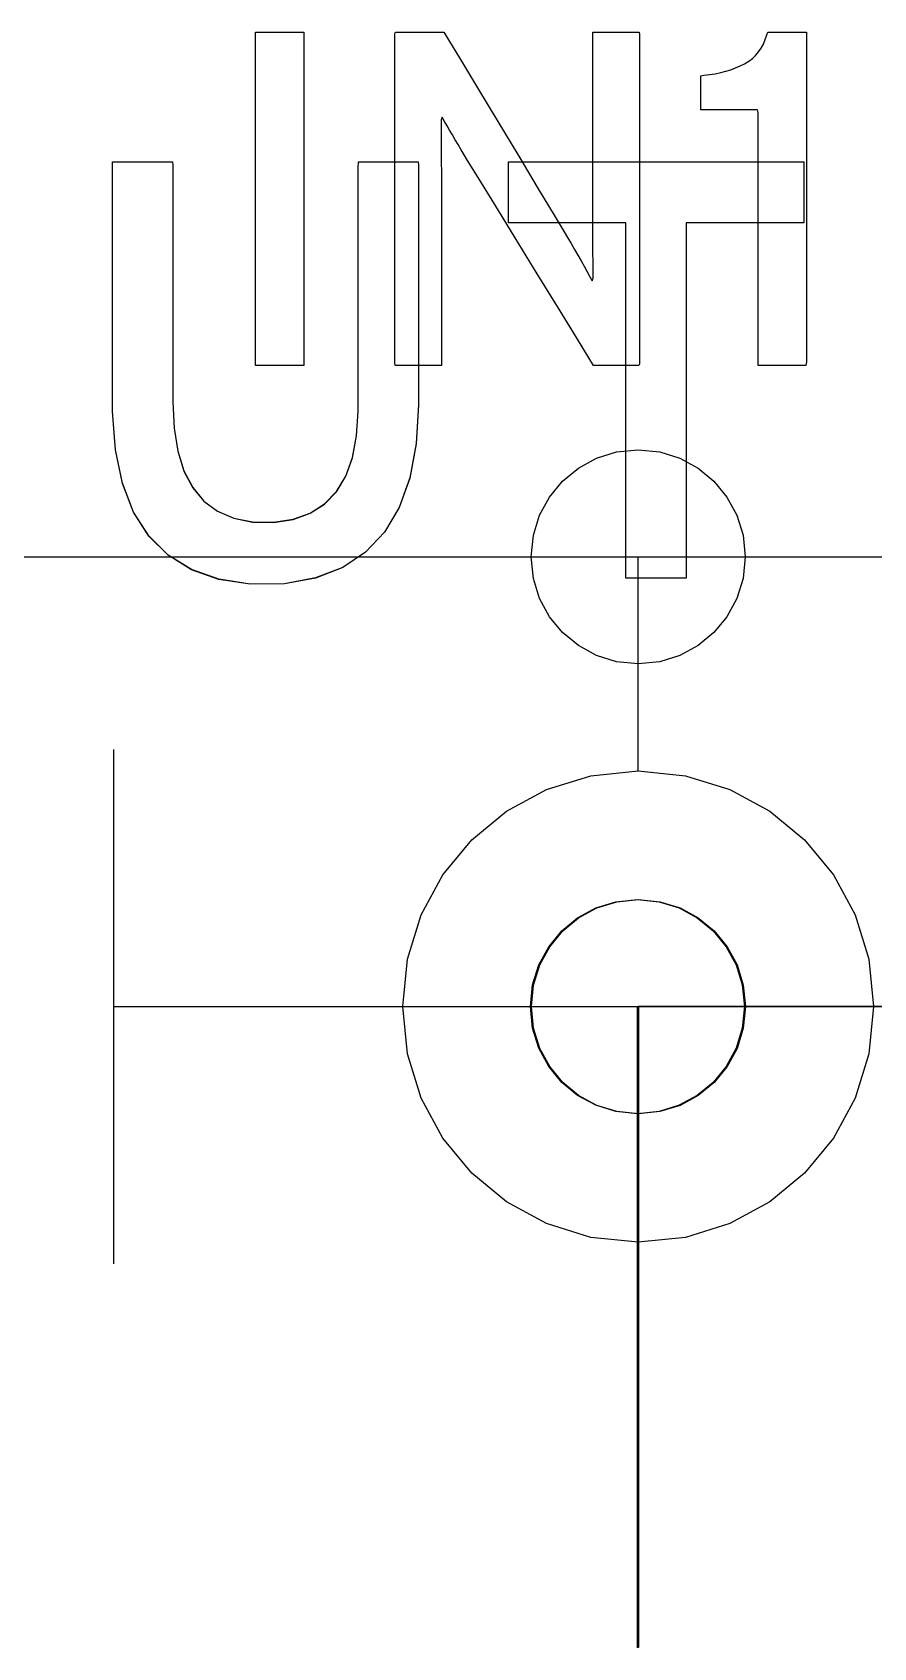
# Model space of a CAD drawing. Extents: x 1 to 47.7, y 0.2 to 35.
# Drawn here: x 36.1334 to 36.33, y 10.189 to 10.5661 of the extents above; entities that cross this region are included whole.
import ezdxf

# ---------------------------------------------------------------- set-up
doc = ezdxf.new("R2010")
doc.units = 0
doc.header["$MEASUREMENT"] = 0
for name, color, linetype in [('7_2___8__INDEPENDENT_INPUT', 7, 'CONTINUOUS'), ('7_3___8__OPTOISO_INDEPENDE', 7, 'CONTINUOUS'), ('7_4___24__OPTOISO_INDEPEND', 7, 'CONTINUOUS'), ('7_5___8__INDEPENDENT_INPUT', 7, 'CONTINUOUS'), ('7_6____8__INDEPENDENT_INPU', 7, 'CONTINUOUS'), ('7_7____8__OPTOISO_INDEPEND', 7, 'CONTINUOUS'), ('7_8____8__OPTOISO_INDEPEND', 7, 'CONTINUOUS')]:
    doc.layers.add(name, color=color, linetype=linetype)

msp = doc.modelspace()

# ---------------------------------------------------------------- linework, layer by layer
at = {"layer": '7_2___8__INDEPENDENT_INPUT'}
msp.add_lwpolyline([(36.3975, 10.33862), (36.275, 10.33862), (36.275, 10.18898)], dxfattribs=at)
at = {"layer": '7_3___8__OPTOISO_INDEPENDE'}
msp.add_lwpolyline([(36.3975, 10.33862), (36.275, 10.33862), (36.275, 10.18898)], dxfattribs=at)
at = {"layer": '7_4___24__OPTOISO_INDEPEND'}
for points in [[(36.18561, 10.48834), (36.18561, 10.56609), (36.19689, 10.56609), (36.19689, 10.48834), (36.18561, 10.48834)], [(35.97499, 10.39364), (35.97499, 10.44362), (36.27498, 10.44361)], [(36.27498, 10.39364), (36.27498, 10.44362), (36.57498, 10.44361)], [(36.27498, 10.28364), (36.27498, 10.18898)]]:
    msp.add_lwpolyline(points, dxfattribs=at)
for points in [[(36.26459, 10.48834), (36.2635, 10.49012), (36.26058, 10.49487), (36.25637, 10.5017), (36.25143, 10.50973), (36.24629, 10.51808), (36.2415, 10.52586), (36.23761, 10.53219), (36.23515, 10.53618), (36.23437, 10.53746), (36.23364, 10.53868), (36.23293, 10.53986), (36.23225, 10.54101), (36.23159, 10.54213), (36.23095, 10.54321), (36.23034, 10.54426), (36.22975, 10.54527), (36.22918, 10.54625), (36.22895, 10.54562), (36.22895, 10.54374), (36.22896, 10.54181), (36.22897, 10.53982), (36.22898, 10.53777), (36.229, 10.53567), (36.22901, 10.5335), (36.22903, 10.53127), (36.22905, 10.52898), (36.22906, 10.52755), (36.22906, 10.52393), (36.22906, 10.51849), (36.22906, 10.51195), (36.22906, 10.50504), (36.22906, 10.4985), (36.22906, 10.49305), (36.22906, 10.48944), (36.22905, 10.48834), (36.22854, 10.48834), (36.2274, 10.48834), (36.22581, 10.48834), (36.22399, 10.48834), (36.22212, 10.48834), (36.22041, 10.48834), (36.21905, 10.48834), (36.21825, 10.48834), (36.21811, 10.48889), (36.21811, 10.49393), (36.21811, 10.50309), (36.21811, 10.51498), (36.21811, 10.52817), (36.21811, 10.54126), (36.21811, 10.55285), (36.21811, 10.56151), (36.21811, 10.56584), (36.21833, 10.56609), (36.21927, 10.56609), (36.22076, 10.56609), (36.2226, 10.56609), (36.22457, 10.56609), (36.22646, 10.56609), (36.22807, 10.56609), (36.22919, 10.56609), (36.22961, 10.56609), (36.23066, 10.56436), (36.23345, 10.55974), (36.23746, 10.55309), (36.24217, 10.54527), (36.24708, 10.53715), (36.25164, 10.52958), (36.25536, 10.52342), (36.2577, 10.51954), (36.25849, 10.51821), (36.25933, 10.51677), (36.26014, 10.51537), (36.26091, 10.51403), (36.26165, 10.51274), (36.26235, 10.51149), (36.26302, 10.5103), (36.26365, 10.50916), (36.26425, 10.50806), (36.26448, 10.50869), (36.26446, 10.51061), (36.26444, 10.5126), (36.26442, 10.51463), (36.26441, 10.51672), (36.2644, 10.51887), (36.2644, 10.52107), (36.26439, 10.52332), (36.26439, 10.52563), (36.26439, 10.52705), (36.26439, 10.53065), (36.26439, 10.53607), (36.26439, 10.54259), (36.26439, 10.54946), (36.26439, 10.55598), (36.26439, 10.5614), (36.26439, 10.565), (36.2644, 10.56609), (36.26491, 10.56609), (36.26605, 10.56609), (36.26763, 10.56609), (36.26946, 10.56609), (36.27133, 10.56609), (36.27304, 10.56609), (36.2744, 10.56609), (36.2752, 10.56609), (36.27534, 10.56554), (36.27534, 10.5605), (36.27534, 10.55134), (36.27534, 10.53945), (36.27534, 10.52626), (36.27534, 10.51317), (36.27534, 10.50158), (36.27534, 10.49292), (36.27534, 10.48859), (36.27513, 10.48834), (36.27425, 10.48834), (36.27286, 10.48834), (36.27115, 10.48834), (36.26931, 10.48834), (36.26754, 10.48834), (36.26603, 10.48834), (36.26499, 10.48834)], [(36.30302, 10.48834), (36.30302, 10.49062), (36.30302, 10.49669), (36.30302, 10.50538), (36.30302, 10.51553), (36.30302, 10.52596), (36.30302, 10.53553), (36.30302, 10.54305), (36.30302, 10.54737), (36.30289, 10.54797), (36.30192, 10.54797), (36.30023, 10.54797), (36.29809, 10.54797), (36.29575, 10.54797), (36.29348, 10.54797), (36.29153, 10.54797), (36.29017, 10.54797), (36.28966, 10.54797), (36.28966, 10.54827), (36.28966, 10.54909), (36.28966, 10.55026), (36.28966, 10.55163), (36.28966, 10.55303), (36.28966, 10.55432), (36.28966, 10.55533), (36.28966, 10.55592), (36.29035, 10.55605), (36.2917, 10.55621), (36.29301, 10.55642), (36.29427, 10.55668), (36.29548, 10.55699), (36.29665, 10.55735), (36.29776, 10.55777), (36.29883, 10.55824), (36.29986, 10.55876), (36.30081, 10.55933), (36.30167, 10.55997), (36.30244, 10.56069), (36.30313, 10.5615), (36.30373, 10.56238), (36.30425, 10.56334), (36.30468, 10.56438), (36.30502, 10.5655), (36.30525, 10.56609), (36.30591, 10.56609), (36.30707, 10.56609), (36.30853, 10.56609), (36.31013, 10.56609), (36.31168, 10.56609), (36.31301, 10.56609), (36.31394, 10.56609), (36.31429, 10.56609), (36.31429, 10.56311), (36.31429, 10.5552), (36.31429, 10.54387), (36.31429, 10.53064), (36.31429, 10.51703), (36.31429, 10.50456), (36.31429, 10.49475), (36.31429, 10.48912), (36.31418, 10.48834), (36.31336, 10.48834), (36.31194, 10.48834), (36.31013, 10.48834), (36.30816, 10.48834), (36.30624, 10.48834), (36.3046, 10.48834), (36.30345, 10.48834)], [(36.29999, 10.44362), (36.29949, 10.43859), (36.29803, 10.43389), (36.29572, 10.42965), (36.29267, 10.42595), (36.28897, 10.4229), (36.28473, 10.42059), (36.28004, 10.41913), (36.27501, 10.41863), (36.26996, 10.41913), (36.26526, 10.42059), (36.26102, 10.4229), (36.25732, 10.42595), (36.25426, 10.42965), (36.25196, 10.43389), (36.25051, 10.43859), (36.25, 10.44362), (36.25051, 10.44866), (36.25196, 10.45335), (36.25426, 10.4576), (36.25732, 10.4613), (36.26102, 10.46435), (36.26526, 10.46666), (36.26996, 10.46811), (36.27501, 10.46862), (36.28004, 10.46811), (36.28473, 10.46666), (36.28897, 10.46435), (36.29267, 10.4613), (36.29572, 10.4576), (36.29803, 10.45335), (36.29949, 10.44866)], [(36.32999, 10.33866), (36.32888, 10.32757), (36.32568, 10.31724), (36.32061, 10.3079), (36.31389, 10.29976), (36.30575, 10.29304), (36.29641, 10.28797), (36.28608, 10.28476), (36.27498, 10.28364), (36.2639, 10.28476), (36.25357, 10.28797), (36.24423, 10.29304), (36.2361, 10.29976), (36.22938, 10.3079), (36.22432, 10.31724), (36.22111, 10.32757), (36.22, 10.33866), (36.22111, 10.34973), (36.22432, 10.36005), (36.22938, 10.36939), (36.2361, 10.37753), (36.24423, 10.38425), (36.25357, 10.38932), (36.2639, 10.39253), (36.27498, 10.39364), (36.28608, 10.39253), (36.29641, 10.38932), (36.30575, 10.38425), (36.31389, 10.37753), (36.32061, 10.36939), (36.32568, 10.36005), (36.32888, 10.34973)]]:
    msp.add_lwpolyline(points, close=True, dxfattribs=at)
at = {"layer": '7_5___8__INDEPENDENT_INPUT'}
for points in [[(36.2237, 10.47917), (36.22314, 10.47006), (36.22163, 10.46205), (36.21915, 10.45516), (36.21571, 10.44938), (36.21132, 10.44471), (36.20596, 10.44115), (36.19964, 10.43871), (36.19237, 10.43737), (36.18434, 10.43725), (36.177, 10.4384), (36.17061, 10.44065), (36.16516, 10.44402), (36.16067, 10.44851), (36.15712, 10.4541), (36.15453, 10.46081), (36.15289, 10.46863), (36.15219, 10.47757), (36.15217, 10.48086), (36.15217, 10.48587), (36.15217, 10.49352), (36.15217, 10.50278), (36.15217, 10.51256), (36.15217, 10.52182), (36.15217, 10.52948), (36.15217, 10.53448), (36.15219, 10.53585), (36.15291, 10.53585), (36.15446, 10.53585), (36.15657, 10.53585), (36.15897, 10.53585), (36.16139, 10.53585), (36.16358, 10.53585), (36.16526, 10.53585), (36.16617, 10.53585), (36.16626, 10.53507), (36.16626, 10.53075), (36.16626, 10.52359), (36.16626, 10.51463), (36.16626, 10.50492), (36.16626, 10.49554), (36.16626, 10.48753), (36.16626, 10.48195), (36.16626, 10.47985), (36.16655, 10.47371), (36.16742, 10.46832), (36.16888, 10.46368), (36.17092, 10.45979), (36.17354, 10.45666), (36.17674, 10.45428), (36.18053, 10.45265), (36.1849, 10.45178), (36.18979, 10.45169), (36.19436, 10.45239), (36.19833, 10.45382), (36.2017, 10.45597), (36.20448, 10.45886), (36.20666, 10.46247), (36.20824, 10.4668), (36.20922, 10.47187), (36.2096, 10.47766), (36.20961, 10.48029), (36.20961, 10.48534), (36.20961, 10.49308), (36.20961, 10.50243), (36.20961, 10.51232), (36.20961, 10.52167), (36.20961, 10.52941), (36.20961, 10.53446), (36.20963, 10.53585), (36.21035, 10.53585), (36.2119, 10.53585), (36.21401, 10.53585), (36.21641, 10.53585), (36.21883, 10.53585), (36.22102, 10.53585), (36.2227, 10.53585), (36.22361, 10.53585), (36.2237, 10.53506), (36.2237, 10.53069), (36.2237, 10.52344), (36.2237, 10.51437), (36.2237, 10.50455), (36.2237, 10.49505), (36.2237, 10.48694), (36.2237, 10.48129)], [(36.29983, 10.33865), (36.29932, 10.33361), (36.29786, 10.32891), (36.29556, 10.32466), (36.2925, 10.32095), (36.2888, 10.3179), (36.28455, 10.31559), (36.27986, 10.31413), (36.27482, 10.31363), (36.26978, 10.31413), (36.26509, 10.31559), (36.26085, 10.3179), (36.25715, 10.32095), (36.2541, 10.32466), (36.2518, 10.32891), (36.25034, 10.33361), (36.24983, 10.33865), (36.25034, 10.34369), (36.2518, 10.34838), (36.2541, 10.35262), (36.25715, 10.35632), (36.26085, 10.35937), (36.26509, 10.36167), (36.26978, 10.36313), (36.27482, 10.36363), (36.27986, 10.36313), (36.28455, 10.36167), (36.2888, 10.35937), (36.2925, 10.35632), (36.29556, 10.35262), (36.29786, 10.34838), (36.29932, 10.34369)]]:
    msp.add_lwpolyline(points, close=True, dxfattribs=at)
for points in [[(36.28623, 10.52161), (36.28623, 10.43867), (36.27214, 10.43867), (36.27214, 10.52161), (36.24467, 10.52161), (36.24467, 10.53585), (36.31372, 10.53585), (36.31372, 10.52161), (36.28623, 10.52161)], [(36.15242, 10.39864), (36.15242, 10.27863)], [(36.27485, 10.18897), (36.27485, 10.33864), (36.34481, 10.33864), (36.36483, 10.37988), (36.39483, 10.29738), (36.42486, 10.37988), (36.45486, 10.29738), (36.48489, 10.37988), (36.51489, 10.29738), (36.53491, 10.33864), (36.57498, 10.33864), (36.57498, 10.18897)], [(36.15242, 10.33864), (36.27485, 10.33864), (36.27485, 10.18897)]]:
    msp.add_lwpolyline(points, dxfattribs=at)
at = {"layer": '7_6____8__INDEPENDENT_INPU'}
msp.add_lwpolyline([(36.3975, 10.33862), (36.275, 10.33862), (36.275, 10.18898)], dxfattribs=at)
at = {"layer": '7_7____8__OPTOISO_INDEPEND'}
msp.add_lwpolyline([(36.3975, 10.33862), (36.275, 10.33862), (36.275, 10.18898)], dxfattribs=at)
at = {"layer": '7_8____8__OPTOISO_INDEPEND'}
for points in [[(36.2237, 10.47915), (36.22314, 10.47004), (36.22163, 10.46203), (36.21915, 10.45514), (36.21571, 10.44936), (36.21132, 10.44469), (36.20596, 10.44113), (36.19964, 10.43869), (36.19237, 10.43735), (36.18434, 10.43723), (36.177, 10.43838), (36.17061, 10.44063), (36.16516, 10.444), (36.16067, 10.44849), (36.15712, 10.45408), (36.15453, 10.46079), (36.15289, 10.46861), (36.15219, 10.47755), (36.15217, 10.48084), (36.15217, 10.48584), (36.15217, 10.4935), (36.15217, 10.50276), (36.15217, 10.51254), (36.15217, 10.5218), (36.15217, 10.52945), (36.15217, 10.53446), (36.15219, 10.53583), (36.15291, 10.53583), (36.15446, 10.53583), (36.15657, 10.53583), (36.15897, 10.53583), (36.16139, 10.53583), (36.16358, 10.53583), (36.16526, 10.53583), (36.16617, 10.53583), (36.16626, 10.53505), (36.16626, 10.53073), (36.16626, 10.52357), (36.16626, 10.51461), (36.16626, 10.5049), (36.16626, 10.49552), (36.16626, 10.48751), (36.16626, 10.48193), (36.16626, 10.47983), (36.16655, 10.47369), (36.16742, 10.4683), (36.16888, 10.46366), (36.17092, 10.45977), (36.17354, 10.45664), (36.17674, 10.45426), (36.18053, 10.45263), (36.1849, 10.45176), (36.18979, 10.45167), (36.19436, 10.45237), (36.19833, 10.4538), (36.2017, 10.45595), (36.20448, 10.45884), (36.20666, 10.46245), (36.20824, 10.46678), (36.20922, 10.47185), (36.2096, 10.47764), (36.20961, 10.48027), (36.20961, 10.48532), (36.20961, 10.49306), (36.20961, 10.50241), (36.20961, 10.5123), (36.20961, 10.52165), (36.20961, 10.52939), (36.20961, 10.53444), (36.20963, 10.53583), (36.21035, 10.53583), (36.2119, 10.53583), (36.21401, 10.53583), (36.21641, 10.53583), (36.21883, 10.53583), (36.22102, 10.53583), (36.2227, 10.53583), (36.22361, 10.53583), (36.2237, 10.53504), (36.2237, 10.53067), (36.2237, 10.52342), (36.2237, 10.51435), (36.2237, 10.50453), (36.2237, 10.49503), (36.2237, 10.48692), (36.2237, 10.48127)], [(36.30006, 10.33864), (36.29955, 10.33359), (36.29809, 10.32889), (36.29579, 10.32464), (36.29273, 10.32094), (36.28903, 10.31788), (36.28478, 10.31558), (36.28009, 10.31412), (36.27505, 10.31361), (36.27001, 10.31412), (36.26532, 10.31558), (36.26107, 10.31788), (36.25738, 10.32094), (36.25433, 10.32464), (36.25202, 10.32889), (36.25057, 10.33359), (36.25006, 10.33864), (36.25057, 10.34367), (36.25202, 10.34836), (36.25433, 10.35261), (36.25738, 10.35631), (36.26107, 10.35936), (36.26532, 10.36166), (36.27001, 10.36311), (36.27505, 10.36362), (36.28009, 10.36311), (36.28478, 10.36166), (36.28903, 10.35936), (36.29273, 10.35631), (36.29579, 10.35261), (36.29809, 10.34836), (36.29955, 10.34367)]]:
    msp.add_lwpolyline(points, close=True, dxfattribs=at)
for points in [[(36.28623, 10.52159), (36.28623, 10.43865), (36.27214, 10.43865), (36.27214, 10.52159), (36.24467, 10.52159), (36.24467, 10.53583), (36.31372, 10.53583), (36.31372, 10.52159), (36.28623, 10.52159)], [(36.15242, 10.39862), (36.15242, 10.27861)], [(36.27506, 10.18898), (36.27506, 10.33862), (36.34481, 10.33862), (36.36483, 10.37986), (36.39483, 10.29736), (36.42486, 10.37986), (36.45486, 10.29736), (36.48489, 10.37986), (36.51489, 10.29736), (36.53491, 10.33862), (36.57498, 10.33862), (36.57498, 10.18898)], [(36.15242, 10.33862), (36.27506, 10.33862), (36.27506, 10.18898)]]:
    msp.add_lwpolyline(points, dxfattribs=at)

doc.saveas('drawing.dxf')
